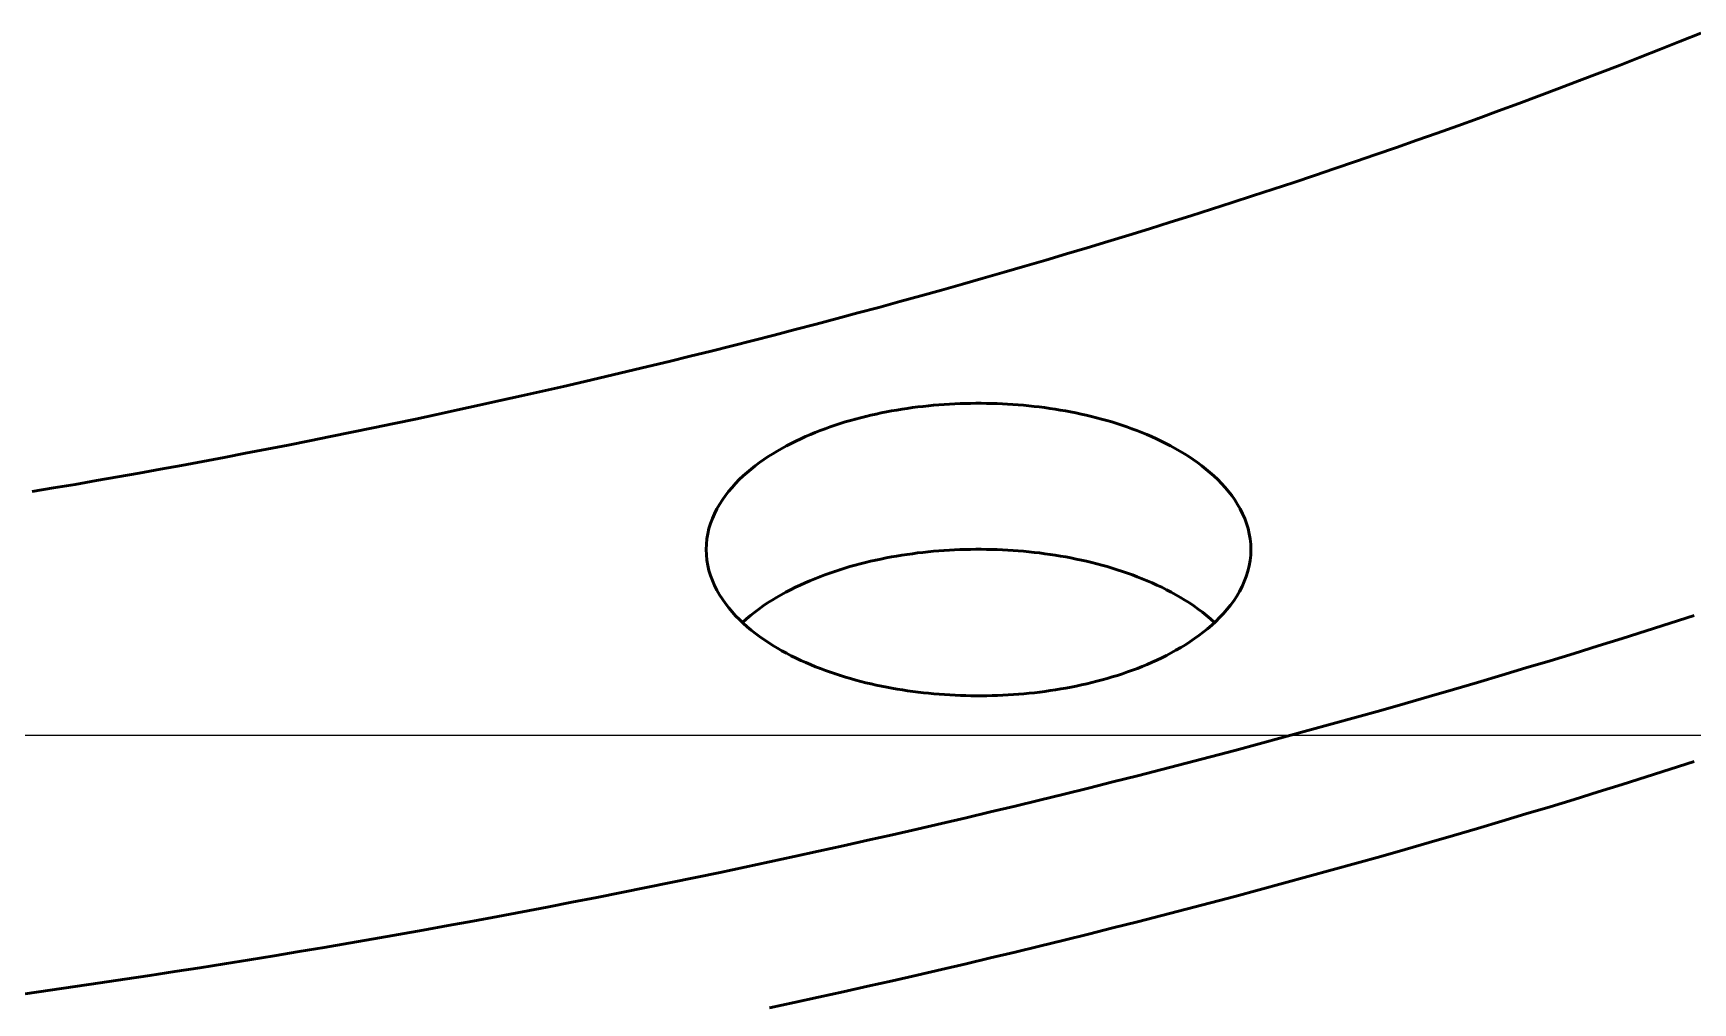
# Model space of a CAD drawing. Header units: millimetres. Extents: x 0 to 841, y 0 to 594.
# Drawn here: x 372.83 to 410.6, y 311.67 to 333.73 of the extents above; entities that cross this region are included whole.
import ezdxf

# ---------------------------------------------------------------- set-up
doc = ezdxf.new("R2010")
doc.units = ezdxf.units.MM
for name, color, linetype, lineweight in [('COTA', 7, 'CONTINUOUS', 25), ('FINA', 7, 'CONTINUOUS', 25), ('VIS', 7, 'CONTINUOUS', 50)]:
    doc.layers.add(name, color=color, linetype=linetype, lineweight=lineweight)

msp = doc.modelspace()

# ---------------------------------------------------------------- linework, layer by layer
at = {"layer": 'COTA'}
msp.add_line((335.5, 317.76), (569.498, 317.76), dxfattribs=at)
at = {"layer": 'FINA'}
for points in [[(372.813, 323.302), (373.3, 323.384), (373.786, 323.467), (374.272, 323.551), (374.758, 323.636), (375.243, 323.723), (375.728, 323.811), (376.213, 323.899), (376.698, 323.989), (377.183, 324.08), (377.667, 324.173), (378.152, 324.266), (378.636, 324.361), (379.119, 324.456), (379.603, 324.553), (380.086, 324.651), (380.569, 324.751), (381.052, 324.851), (381.535, 324.953), (382.017, 325.055), (382.499, 325.159), (382.981, 325.265), (383.463, 325.371), (383.944, 325.479), (384.425, 325.587), (384.906, 325.697), (385.386, 325.809), (385.866, 325.921), (386.346, 326.035), (386.826, 326.149), (387.305, 326.265), (387.784, 326.383), (388.263, 326.501), (388.741, 326.621), (389.219, 326.742), (389.697, 326.864), (390.174, 326.988), (390.652, 327.113), (391.128, 327.239), (391.605, 327.366), (392.081, 327.494), (392.557, 327.624), (393.032, 327.755), (393.507, 327.888), (393.982, 328.021), (394.456, 328.156), (394.93, 328.292), (395.404, 328.43), (395.877, 328.569), (396.35, 328.709), (396.822, 328.85), (397.294, 328.993), (397.766, 329.137), (398.237, 329.283), (398.708, 329.429), (399.178, 329.577), (399.648, 329.727), (400.118, 329.878), (400.587, 330.03), (401.056, 330.183), (401.524, 330.338), (401.992, 330.494), (402.459, 330.652), (402.926, 330.811), (403.392, 330.971), (403.858, 331.133), (404.323, 331.296), (404.788, 331.461), (405.253, 331.627), (405.716, 331.795), (406.18, 331.963), (406.643, 332.134), (407.105, 332.306), (407.567, 332.479), (408.028, 332.653), (408.488, 332.83), (408.948, 333.007), (409.408, 333.186), (409.867, 333.367), (410.325, 333.549), (410.783, 333.732)], [(372.813, 323.302), (373.3, 323.384), (373.786, 323.467), (374.272, 323.551), (374.758, 323.636), (375.243, 323.723), (375.728, 323.811), (376.213, 323.899), (376.698, 323.989), (377.183, 324.08), (377.667, 324.173), (378.152, 324.266), (378.636, 324.361), (379.119, 324.456), (379.603, 324.553), (380.086, 324.651), (380.569, 324.751), (381.052, 324.851), (381.535, 324.953), (382.017, 325.055), (382.499, 325.159), (382.981, 325.265), (383.463, 325.371), (383.944, 325.479), (384.425, 325.587), (384.906, 325.697), (385.386, 325.809), (385.866, 325.921), (386.346, 326.035), (386.826, 326.149), (387.305, 326.265), (387.784, 326.383), (388.263, 326.501), (388.741, 326.621), (389.219, 326.742), (389.697, 326.864), (390.174, 326.988), (390.652, 327.113), (391.128, 327.239), (391.605, 327.366), (392.081, 327.494), (392.557, 327.624), (393.032, 327.755), (393.507, 327.888), (393.982, 328.021), (394.456, 328.156), (394.93, 328.292), (395.404, 328.43), (395.877, 328.569), (396.35, 328.709), (396.822, 328.85), (397.294, 328.993), (397.766, 329.137), (398.237, 329.283), (398.708, 329.429), (399.178, 329.577), (399.648, 329.727), (400.118, 329.878), (400.587, 330.03), (401.056, 330.183), (401.524, 330.338), (401.992, 330.494), (402.459, 330.652), (402.926, 330.811), (403.392, 330.971), (403.858, 331.133), (404.323, 331.296), (404.788, 331.461), (405.253, 331.627), (405.716, 331.795), (406.18, 331.963), (406.643, 332.134), (407.105, 332.306), (407.567, 332.479), (408.028, 332.653), (408.488, 332.83), (408.948, 333.007), (409.408, 333.186), (409.867, 333.367), (410.325, 333.549), (410.783, 333.732)], [(388.15, 321.983), (388.154, 322.104), (388.166, 322.224), (388.186, 322.342), (388.214, 322.46), (388.249, 322.575), (388.291, 322.688), (388.339, 322.798), (388.393, 322.906), (388.453, 323.011), (388.518, 323.112), (388.587, 323.211), (388.661, 323.306), (388.739, 323.398), (388.82, 323.487), (388.904, 323.574), (388.991, 323.657), (389.081, 323.737), (389.173, 323.815), (389.268, 323.889), (389.364, 323.961), (389.463, 324.031), (389.563, 324.098), (389.665, 324.163), (389.768, 324.225), (389.872, 324.285), (389.978, 324.343), (390.085, 324.399), (390.193, 324.452), (390.302, 324.504), (390.411, 324.553), (390.522, 324.601), (390.633, 324.647), (390.746, 324.691), (390.858, 324.733), (390.972, 324.774), (391.086, 324.813), (391.201, 324.85), (391.316, 324.886), (391.431, 324.919), (391.548, 324.952), (391.664, 324.983), (391.781, 325.012), (391.898, 325.04), (392.016, 325.066), (392.134, 325.091), (392.252, 325.115), (392.37, 325.137), (392.489, 325.158), (392.608, 325.177), (392.727, 325.195), (392.846, 325.212), (392.966, 325.227), (393.086, 325.241), (393.206, 325.254), (393.325, 325.265), (393.446, 325.276), (393.566, 325.284), (393.686, 325.292), (393.806, 325.298), (393.927, 325.303), (394.047, 325.307), (394.168, 325.31), (394.288, 325.311), (394.409, 325.311), (394.529, 325.31), (394.65, 325.307), (394.77, 325.303), (394.891, 325.298), (395.011, 325.292), (395.131, 325.284), (395.251, 325.276), (395.371, 325.265), (395.491, 325.254), (395.611, 325.241), (395.731, 325.227), (395.851, 325.212), (395.97, 325.195), (396.089, 325.177), (396.208, 325.158), (396.327, 325.137), (396.445, 325.115), (396.563, 325.091), (396.681, 325.066), (396.799, 325.04), (396.916, 325.012), (397.033, 324.983), (397.149, 324.952), (397.265, 324.919), (397.381, 324.886), (397.496, 324.85), (397.611, 324.813), (397.725, 324.774), (397.838, 324.733), (397.951, 324.691), (398.063, 324.647), (398.175, 324.601), (398.286, 324.553), (398.395, 324.504), (398.504, 324.452), (398.612, 324.399), (398.719, 324.343), (398.825, 324.285), (398.929, 324.225), (399.032, 324.163), (399.134, 324.098), (399.234, 324.031), (399.333, 323.961), (399.429, 323.889), (399.524, 323.815), (399.616, 323.737), (399.706, 323.657), (399.793, 323.574), (399.877, 323.487), (399.958, 323.398), (400.036, 323.306), (400.11, 323.211), (400.179, 323.112), (400.244, 323.011), (400.304, 322.906), (400.358, 322.798), (400.406, 322.688), (400.448, 322.575), (400.483, 322.46), (400.511, 322.342), (400.531, 322.224), (400.543, 322.104), (400.547, 321.983)], [(398.731, 319.63), (398.624, 319.574), (398.517, 319.52), (398.408, 319.468), (398.298, 319.418), (398.187, 319.37), (398.076, 319.324), (397.963, 319.28), (397.85, 319.238), (397.737, 319.197), (397.623, 319.158), (397.508, 319.12), (397.393, 319.085), (397.277, 319.05), (397.161, 319.018), (397.044, 318.987), (396.927, 318.957), (396.81, 318.929), (396.692, 318.903), (396.574, 318.877), (396.456, 318.854), (396.337, 318.831), (396.219, 318.811), (396.1, 318.791), (395.98, 318.773), (395.861, 318.756), (395.741, 318.741), (395.621, 318.726), (395.501, 318.714), (395.381, 318.702), (395.261, 318.692), (395.141, 318.683), (395.02, 318.675), (394.9, 318.669), (394.779, 318.664), (394.659, 318.66), (394.538, 318.657), (394.418, 318.656), (394.297, 318.656), (394.176, 318.657), (394.056, 318.659), (393.935, 318.663), (393.814, 318.668), (393.694, 318.674), (393.574, 318.682), (393.453, 318.69), (393.333, 318.7), (393.213, 318.712), (393.093, 318.724), (392.973, 318.738), (392.853, 318.754), (392.734, 318.77), (392.615, 318.788), (392.495, 318.808), (392.377, 318.828), (392.258, 318.85), (392.14, 318.874), (392.022, 318.899), (391.904, 318.925), (391.787, 318.953), (391.669, 318.982), (391.553, 319.013), (391.437, 319.046), (391.321, 319.079), (391.206, 319.115), (391.091, 319.152), (390.977, 319.191), (390.863, 319.232), (390.75, 319.274), (390.638, 319.318), (390.526, 319.364), (390.415, 319.411), (390.305, 319.461), (390.196, 319.513), (390.088, 319.566), (389.981, 319.622), (389.875, 319.68), (389.771, 319.74), (389.667, 319.802), (389.565, 319.867), (389.465, 319.934), (389.366, 320.003), (389.27, 320.076), (389.175, 320.15), (389.083, 320.228), (388.993, 320.308), (388.905, 320.391), (388.821, 320.478), (388.74, 320.567), (388.662, 320.659), (388.588, 320.755), (388.519, 320.853), (388.454, 320.955), (388.394, 321.06), (388.339, 321.167), (388.291, 321.278), (388.249, 321.391), (388.214, 321.506), (388.187, 321.624), (388.166, 321.743), (388.154, 321.863), (388.15, 321.983)], [(388.978, 320.322), (389.067, 320.403), (389.16, 320.481), (389.254, 320.557), (389.351, 320.629), (389.449, 320.7), (389.549, 320.767), (389.651, 320.832), (389.754, 320.895), (389.859, 320.956), (389.965, 321.014), (390.072, 321.07), (390.18, 321.124), (390.289, 321.176), (390.4, 321.226), (390.51, 321.274), (390.622, 321.32), (390.735, 321.365), (390.848, 321.407), (390.962, 321.448), (391.076, 321.487), (391.191, 321.525), (391.306, 321.561), (391.422, 321.595), (391.539, 321.627), (391.656, 321.659), (391.773, 321.688), (391.89, 321.716), (392.008, 321.743), (392.127, 321.768), (392.245, 321.792), (392.364, 321.814), (392.483, 321.835), (392.602, 321.854), (392.722, 321.872), (392.842, 321.889), (392.962, 321.905), (393.082, 321.919), (393.202, 321.932), (393.322, 321.943), (393.443, 321.953), (393.563, 321.962), (393.684, 321.97), (393.805, 321.976), (393.925, 321.981), (394.046, 321.985), (394.167, 321.988), (394.288, 321.989), (394.409, 321.989), (394.53, 321.988), (394.651, 321.985), (394.772, 321.981), (394.892, 321.976), (395.013, 321.97), (395.134, 321.962), (395.254, 321.953), (395.375, 321.943), (395.495, 321.932), (395.615, 321.919), (395.735, 321.905), (395.855, 321.889), (395.975, 321.872), (396.095, 321.854), (396.214, 321.835), (396.333, 321.814), (396.452, 321.792), (396.57, 321.768), (396.689, 321.743), (396.807, 321.716), (396.924, 321.688), (397.041, 321.659), (397.158, 321.627), (397.275, 321.595), (397.391, 321.561), (397.506, 321.525), (397.621, 321.487), (397.735, 321.448), (397.849, 321.407), (397.962, 321.365), (398.075, 321.32), (398.187, 321.274), (398.297, 321.226), (398.408, 321.176), (398.517, 321.124), (398.625, 321.07), (398.732, 321.014), (398.838, 320.956), (398.942, 320.895), (399.046, 320.832), (399.148, 320.767), (399.248, 320.7), (399.346, 320.629), (399.443, 320.557), (399.537, 320.481), (399.63, 320.403), (399.719, 320.322)], [(400.547, 321.983), (400.542, 321.859), (400.529, 321.735), (400.508, 321.612), (400.478, 321.49), (400.441, 321.371), (400.396, 321.255), (400.345, 321.141), (400.287, 321.031), (400.224, 320.923), (400.155, 320.819), (400.081, 320.718), (400.003, 320.621), (399.922, 320.527), (399.836, 320.436), (399.747, 320.348), (399.655, 320.264), (399.561, 320.182), (399.464, 320.104), (399.365, 320.028), (399.263, 319.956), (399.16, 319.885), (399.055, 319.818), (398.949, 319.753), (398.841, 319.69), (398.731, 319.63)], [(372.654, 311.874), (373.222, 311.955), (373.789, 312.037), (374.356, 312.121), (374.923, 312.206), (375.49, 312.292), (376.057, 312.379), (376.624, 312.468), (377.19, 312.558), (377.756, 312.649), (378.322, 312.742), (378.888, 312.836), (379.453, 312.931), (380.018, 313.028), (380.583, 313.126), (381.148, 313.225), (381.713, 313.326), (382.277, 313.428), (382.841, 313.531), (383.405, 313.635), (383.969, 313.741), (384.532, 313.849), (385.095, 313.957), (385.658, 314.067), (386.22, 314.179), (386.783, 314.291), (387.345, 314.405), (387.906, 314.521), (388.468, 314.637), (389.029, 314.756), (389.59, 314.875), (390.15, 314.996), (390.71, 315.118), (391.27, 315.242), (391.83, 315.367), (392.389, 315.494), (392.948, 315.621), (393.507, 315.751), (394.065, 315.881), (394.623, 316.014), (395.181, 316.147), (395.738, 316.282), (396.295, 316.418), (396.852, 316.556), (397.408, 316.696), (397.964, 316.836), (398.52, 316.978), (399.075, 317.122), (399.63, 317.267), (400.184, 317.414), (400.738, 317.562), (401.292, 317.711), (401.845, 317.862), (402.398, 318.014), (402.95, 318.168), (403.502, 318.324), (404.054, 318.481), (404.605, 318.639), (405.156, 318.799), (405.706, 318.96), (406.256, 319.123), (406.805, 319.288), (407.354, 319.454), (407.902, 319.621), (408.45, 319.79), (408.998, 319.961), (409.545, 320.133), (410.091, 320.307), (410.637, 320.482)], [(389.59, 311.553), (390.15, 311.674), (390.71, 311.796), (391.27, 311.92), (391.83, 312.045), (392.389, 312.172), (392.948, 312.299), (393.507, 312.429), (394.065, 312.559), (394.623, 312.692), (395.181, 312.825), (395.738, 312.96), (396.295, 313.096), (396.852, 313.234), (397.408, 313.374), (397.964, 313.514), (398.52, 313.656), (399.075, 313.8), (399.63, 313.945), (400.184, 314.092), (400.738, 314.239), (401.292, 314.389), (401.845, 314.54), (402.398, 314.692), (402.95, 314.846), (403.502, 315.002), (404.054, 315.158), (404.605, 315.317), (405.156, 315.477), (405.706, 315.638), (406.256, 315.801), (406.805, 315.966), (407.354, 316.132), (407.902, 316.299), (408.45, 316.468), (408.998, 316.639), (409.545, 316.811), (410.091, 316.985), (410.637, 317.16)]]:
    msp.add_lwpolyline(points, dxfattribs=at)
at = {"layer": 'VIS'}
for points in [[(372.813, 323.302), (373.3, 323.384), (373.786, 323.467), (374.272, 323.551), (374.758, 323.636), (375.243, 323.723), (375.728, 323.811), (376.213, 323.899), (376.698, 323.989), (377.183, 324.08), (377.667, 324.173), (378.152, 324.266), (378.636, 324.361), (379.119, 324.456), (379.603, 324.553), (380.086, 324.651), (380.569, 324.751), (381.052, 324.851), (381.535, 324.953), (382.017, 325.055), (382.499, 325.159), (382.981, 325.265), (383.463, 325.371), (383.944, 325.479), (384.425, 325.587), (384.906, 325.697), (385.386, 325.809), (385.866, 325.921), (386.346, 326.035), (386.826, 326.149), (387.305, 326.265), (387.784, 326.383), (388.263, 326.501), (388.741, 326.621), (389.219, 326.742), (389.697, 326.864), (390.174, 326.988), (390.652, 327.113), (391.128, 327.239), (391.605, 327.366), (392.081, 327.494), (392.557, 327.624), (393.032, 327.755), (393.507, 327.888), (393.982, 328.021), (394.456, 328.156), (394.93, 328.292), (395.404, 328.43), (395.877, 328.569), (396.35, 328.709), (396.822, 328.85), (397.294, 328.993), (397.766, 329.137), (398.237, 329.283), (398.708, 329.429), (399.178, 329.577), (399.648, 329.727), (400.118, 329.878), (400.587, 330.03), (401.056, 330.183), (401.524, 330.338), (401.992, 330.494), (402.459, 330.652), (402.926, 330.811), (403.392, 330.971), (403.858, 331.133), (404.323, 331.296), (404.788, 331.461), (405.253, 331.627), (405.716, 331.795), (406.18, 331.963), (406.643, 332.134), (407.105, 332.306), (407.567, 332.479), (408.028, 332.653), (408.488, 332.83), (408.948, 333.007), (409.408, 333.186), (409.867, 333.367), (410.325, 333.549), (410.783, 333.732)], [(372.813, 323.302), (373.3, 323.384), (373.786, 323.467), (374.272, 323.551), (374.758, 323.636), (375.243, 323.723), (375.728, 323.811), (376.213, 323.899), (376.698, 323.989), (377.183, 324.08), (377.667, 324.173), (378.152, 324.266), (378.636, 324.361), (379.119, 324.456), (379.603, 324.553), (380.086, 324.651), (380.569, 324.751), (381.052, 324.851), (381.535, 324.953), (382.017, 325.055), (382.499, 325.159), (382.981, 325.265), (383.463, 325.371), (383.944, 325.479), (384.425, 325.587), (384.906, 325.697), (385.386, 325.809), (385.866, 325.921), (386.346, 326.035), (386.826, 326.149), (387.305, 326.265), (387.784, 326.383), (388.263, 326.501), (388.741, 326.621), (389.219, 326.742), (389.697, 326.864), (390.174, 326.988), (390.652, 327.113), (391.128, 327.239), (391.605, 327.366), (392.081, 327.494), (392.557, 327.624), (393.032, 327.755), (393.507, 327.888), (393.982, 328.021), (394.456, 328.156), (394.93, 328.292), (395.404, 328.43), (395.877, 328.569), (396.35, 328.709), (396.822, 328.85), (397.294, 328.993), (397.766, 329.137), (398.237, 329.283), (398.708, 329.429), (399.178, 329.577), (399.648, 329.727), (400.118, 329.878), (400.587, 330.03), (401.056, 330.183), (401.524, 330.338), (401.992, 330.494), (402.459, 330.652), (402.926, 330.811), (403.392, 330.971), (403.858, 331.133), (404.323, 331.296), (404.788, 331.461), (405.253, 331.627), (405.716, 331.795), (406.18, 331.963), (406.643, 332.134), (407.105, 332.306), (407.567, 332.479), (408.028, 332.653), (408.488, 332.83), (408.948, 333.007), (409.408, 333.186), (409.867, 333.367), (410.325, 333.549), (410.783, 333.732)], [(388.15, 321.983), (388.154, 322.104), (388.166, 322.224), (388.186, 322.342), (388.214, 322.46), (388.249, 322.575), (388.291, 322.688), (388.339, 322.798), (388.393, 322.906), (388.453, 323.011), (388.518, 323.112), (388.587, 323.211), (388.661, 323.306), (388.739, 323.398), (388.82, 323.487), (388.904, 323.574), (388.991, 323.657), (389.081, 323.737), (389.173, 323.815), (389.268, 323.889), (389.364, 323.961), (389.463, 324.031), (389.563, 324.098), (389.665, 324.163), (389.768, 324.225), (389.872, 324.285), (389.978, 324.343), (390.085, 324.399), (390.193, 324.452), (390.302, 324.504), (390.411, 324.553), (390.522, 324.601), (390.633, 324.647), (390.746, 324.691), (390.858, 324.733), (390.972, 324.774), (391.086, 324.813), (391.201, 324.85), (391.316, 324.886), (391.431, 324.919), (391.548, 324.952), (391.664, 324.983), (391.781, 325.012), (391.898, 325.04), (392.016, 325.066), (392.134, 325.091), (392.252, 325.115), (392.37, 325.137), (392.489, 325.158), (392.608, 325.177), (392.727, 325.195), (392.846, 325.212), (392.966, 325.227), (393.086, 325.241), (393.206, 325.254), (393.325, 325.265), (393.446, 325.276), (393.566, 325.284), (393.686, 325.292), (393.806, 325.298), (393.927, 325.303), (394.047, 325.307), (394.168, 325.31), (394.288, 325.311), (394.409, 325.311), (394.529, 325.31), (394.65, 325.307), (394.77, 325.303), (394.891, 325.298), (395.011, 325.292), (395.131, 325.284), (395.251, 325.276), (395.371, 325.265), (395.491, 325.254), (395.611, 325.241), (395.731, 325.227), (395.851, 325.212), (395.97, 325.195), (396.089, 325.177), (396.208, 325.158), (396.327, 325.137), (396.445, 325.115), (396.563, 325.091), (396.681, 325.066), (396.799, 325.04), (396.916, 325.012), (397.033, 324.983), (397.149, 324.952), (397.265, 324.919), (397.381, 324.886), (397.496, 324.85), (397.611, 324.813), (397.725, 324.774), (397.838, 324.733), (397.951, 324.691), (398.063, 324.647), (398.175, 324.601), (398.286, 324.553), (398.395, 324.504), (398.504, 324.452), (398.612, 324.399), (398.719, 324.343), (398.825, 324.285), (398.929, 324.225), (399.032, 324.163), (399.134, 324.098), (399.234, 324.031), (399.333, 323.961), (399.429, 323.889), (399.524, 323.815), (399.616, 323.737), (399.706, 323.657), (399.793, 323.574), (399.877, 323.487), (399.958, 323.398), (400.036, 323.306), (400.11, 323.211), (400.179, 323.112), (400.244, 323.011), (400.304, 322.906), (400.358, 322.798), (400.406, 322.688), (400.448, 322.575), (400.483, 322.46), (400.511, 322.342), (400.531, 322.224), (400.543, 322.104), (400.547, 321.983)], [(398.731, 319.63), (398.624, 319.574), (398.517, 319.52), (398.408, 319.468), (398.298, 319.418), (398.187, 319.37), (398.076, 319.324), (397.963, 319.28), (397.85, 319.238), (397.737, 319.197), (397.623, 319.158), (397.508, 319.12), (397.393, 319.085), (397.277, 319.05), (397.161, 319.018), (397.044, 318.987), (396.927, 318.957), (396.81, 318.929), (396.692, 318.903), (396.574, 318.877), (396.456, 318.854), (396.337, 318.831), (396.219, 318.811), (396.1, 318.791), (395.98, 318.773), (395.861, 318.756), (395.741, 318.741), (395.621, 318.726), (395.501, 318.714), (395.381, 318.702), (395.261, 318.692), (395.141, 318.683), (395.02, 318.675), (394.9, 318.669), (394.779, 318.664), (394.659, 318.66), (394.538, 318.657), (394.418, 318.656), (394.297, 318.656), (394.176, 318.657), (394.056, 318.659), (393.935, 318.663), (393.814, 318.668), (393.694, 318.674), (393.574, 318.682), (393.453, 318.69), (393.333, 318.7), (393.213, 318.712), (393.093, 318.724), (392.973, 318.738), (392.853, 318.754), (392.734, 318.77), (392.615, 318.788), (392.495, 318.808), (392.377, 318.828), (392.258, 318.85), (392.14, 318.874), (392.022, 318.899), (391.904, 318.925), (391.787, 318.953), (391.669, 318.982), (391.553, 319.013), (391.437, 319.046), (391.321, 319.079), (391.206, 319.115), (391.091, 319.152), (390.977, 319.191), (390.863, 319.232), (390.75, 319.274), (390.638, 319.318), (390.526, 319.364), (390.415, 319.411), (390.305, 319.461), (390.196, 319.513), (390.088, 319.566), (389.981, 319.622), (389.875, 319.68), (389.771, 319.74), (389.667, 319.802), (389.565, 319.867), (389.465, 319.934), (389.366, 320.003), (389.27, 320.076), (389.175, 320.15), (389.083, 320.228), (388.993, 320.308), (388.905, 320.391), (388.821, 320.478), (388.74, 320.567), (388.662, 320.659), (388.588, 320.755), (388.519, 320.853), (388.454, 320.955), (388.394, 321.06), (388.339, 321.167), (388.291, 321.278), (388.249, 321.391), (388.214, 321.506), (388.187, 321.624), (388.166, 321.743), (388.154, 321.863), (388.15, 321.983)], [(388.978, 320.322), (389.067, 320.403), (389.16, 320.481), (389.254, 320.557), (389.351, 320.629), (389.449, 320.7), (389.549, 320.767), (389.651, 320.832), (389.754, 320.895), (389.859, 320.956), (389.965, 321.014), (390.072, 321.07), (390.18, 321.124), (390.289, 321.176), (390.4, 321.226), (390.51, 321.274), (390.622, 321.32), (390.735, 321.365), (390.848, 321.407), (390.962, 321.448), (391.076, 321.487), (391.191, 321.525), (391.306, 321.561), (391.422, 321.595), (391.539, 321.627), (391.656, 321.659), (391.773, 321.688), (391.89, 321.716), (392.008, 321.743), (392.127, 321.768), (392.245, 321.792), (392.364, 321.814), (392.483, 321.835), (392.602, 321.854), (392.722, 321.872), (392.842, 321.889), (392.962, 321.905), (393.082, 321.919), (393.202, 321.932), (393.322, 321.943), (393.443, 321.953), (393.563, 321.962), (393.684, 321.97), (393.805, 321.976), (393.925, 321.981), (394.046, 321.985), (394.167, 321.988), (394.288, 321.989), (394.409, 321.989), (394.53, 321.988), (394.651, 321.985), (394.772, 321.981), (394.892, 321.976), (395.013, 321.97), (395.134, 321.962), (395.254, 321.953), (395.375, 321.943), (395.495, 321.932), (395.615, 321.919), (395.735, 321.905), (395.855, 321.889), (395.975, 321.872), (396.095, 321.854), (396.214, 321.835), (396.333, 321.814), (396.452, 321.792), (396.57, 321.768), (396.689, 321.743), (396.807, 321.716), (396.924, 321.688), (397.041, 321.659), (397.158, 321.627), (397.275, 321.595), (397.391, 321.561), (397.506, 321.525), (397.621, 321.487), (397.735, 321.448), (397.849, 321.407), (397.962, 321.365), (398.075, 321.32), (398.187, 321.274), (398.297, 321.226), (398.408, 321.176), (398.517, 321.124), (398.625, 321.07), (398.732, 321.014), (398.838, 320.956), (398.942, 320.895), (399.046, 320.832), (399.148, 320.767), (399.248, 320.7), (399.346, 320.629), (399.443, 320.557), (399.537, 320.481), (399.63, 320.403), (399.719, 320.322)], [(400.547, 321.983), (400.542, 321.859), (400.529, 321.735), (400.508, 321.612), (400.478, 321.49), (400.441, 321.371), (400.396, 321.255), (400.345, 321.141), (400.287, 321.031), (400.224, 320.923), (400.155, 320.819), (400.081, 320.718), (400.003, 320.621), (399.922, 320.527), (399.836, 320.436), (399.747, 320.348), (399.655, 320.264), (399.561, 320.182), (399.464, 320.104), (399.365, 320.028), (399.263, 319.956), (399.16, 319.885), (399.055, 319.818), (398.949, 319.753), (398.841, 319.69), (398.731, 319.63)], [(372.654, 311.874), (373.222, 311.955), (373.789, 312.037), (374.356, 312.121), (374.923, 312.206), (375.49, 312.292), (376.057, 312.379), (376.624, 312.468), (377.19, 312.558), (377.756, 312.649), (378.322, 312.742), (378.888, 312.836), (379.453, 312.931), (380.018, 313.028), (380.583, 313.126), (381.148, 313.225), (381.713, 313.326), (382.277, 313.428), (382.841, 313.531), (383.405, 313.635), (383.969, 313.741), (384.532, 313.849), (385.095, 313.957), (385.658, 314.067), (386.22, 314.179), (386.783, 314.291), (387.345, 314.405), (387.906, 314.521), (388.468, 314.637), (389.029, 314.756), (389.59, 314.875), (390.15, 314.996), (390.71, 315.118), (391.27, 315.242), (391.83, 315.367), (392.389, 315.494), (392.948, 315.621), (393.507, 315.751), (394.065, 315.881), (394.623, 316.014), (395.181, 316.147), (395.738, 316.282), (396.295, 316.418), (396.852, 316.556), (397.408, 316.696), (397.964, 316.836), (398.52, 316.978), (399.075, 317.122), (399.63, 317.267), (400.184, 317.414), (400.738, 317.562), (401.292, 317.711), (401.845, 317.862), (402.398, 318.014), (402.95, 318.168), (403.502, 318.324), (404.054, 318.481), (404.605, 318.639), (405.156, 318.799), (405.706, 318.96), (406.256, 319.123), (406.805, 319.288), (407.354, 319.454), (407.902, 319.621), (408.45, 319.79), (408.998, 319.961), (409.545, 320.133), (410.091, 320.307), (410.637, 320.482)], [(389.59, 311.553), (390.15, 311.674), (390.71, 311.796), (391.27, 311.92), (391.83, 312.045), (392.389, 312.172), (392.948, 312.299), (393.507, 312.429), (394.065, 312.559), (394.623, 312.692), (395.181, 312.825), (395.738, 312.96), (396.295, 313.096), (396.852, 313.234), (397.408, 313.374), (397.964, 313.514), (398.52, 313.656), (399.075, 313.8), (399.63, 313.945), (400.184, 314.092), (400.738, 314.239), (401.292, 314.389), (401.845, 314.54), (402.398, 314.692), (402.95, 314.846), (403.502, 315.002), (404.054, 315.158), (404.605, 315.317), (405.156, 315.477), (405.706, 315.638), (406.256, 315.801), (406.805, 315.966), (407.354, 316.132), (407.902, 316.299), (408.45, 316.468), (408.998, 316.639), (409.545, 316.811), (410.091, 316.985), (410.637, 317.16)]]:
    msp.add_lwpolyline(points, dxfattribs=at)

doc.saveas('drawing.dxf')
